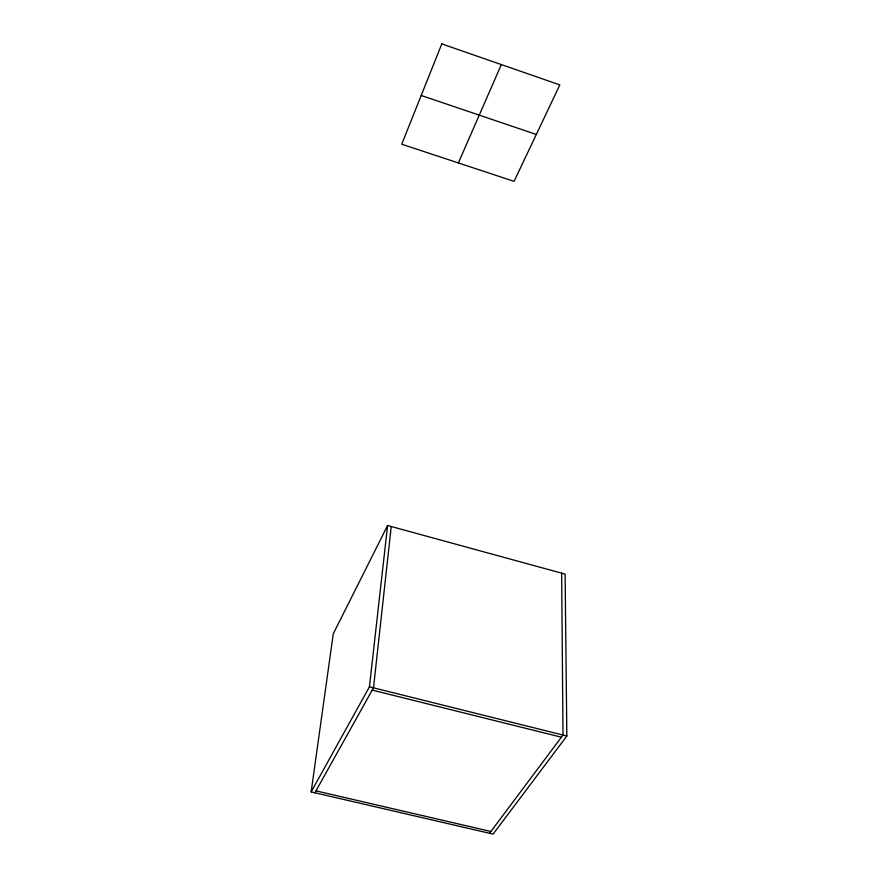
<?xml version="1.0" encoding="UTF-8"?>
<svg xmlns="http://www.w3.org/2000/svg" width="878" height="878" viewBox="0 0 878 878"><rect width="100%" height="100%" fill="white"/><g stroke="black" fill="none" stroke-linecap="round" stroke-linejoin="round"><path stroke-width="1.32" d="M391.237 526.515L373.501 687.814L314.895 792.779M311.152 791.912L369.44 686.805L387.593 525.516L565.103 574.102L566.848 736.005L493.107 834.1L311.152 791.912L333.267 633.806L387.593 525.516M458.371 162.946L501.338 64.577M489.562 833.277L563.007 735.051L561.646 573.158M315.959 790.869L490.901 831.477M372.217 690.108L561.404 737.202M369.44 686.805L566.848 736.005M421.21 95.472L536.315 134.466M441.799 43.9L401.74 144.222L514.069 181.351L559.824 84.903L441.799 43.9"/></g></svg>
